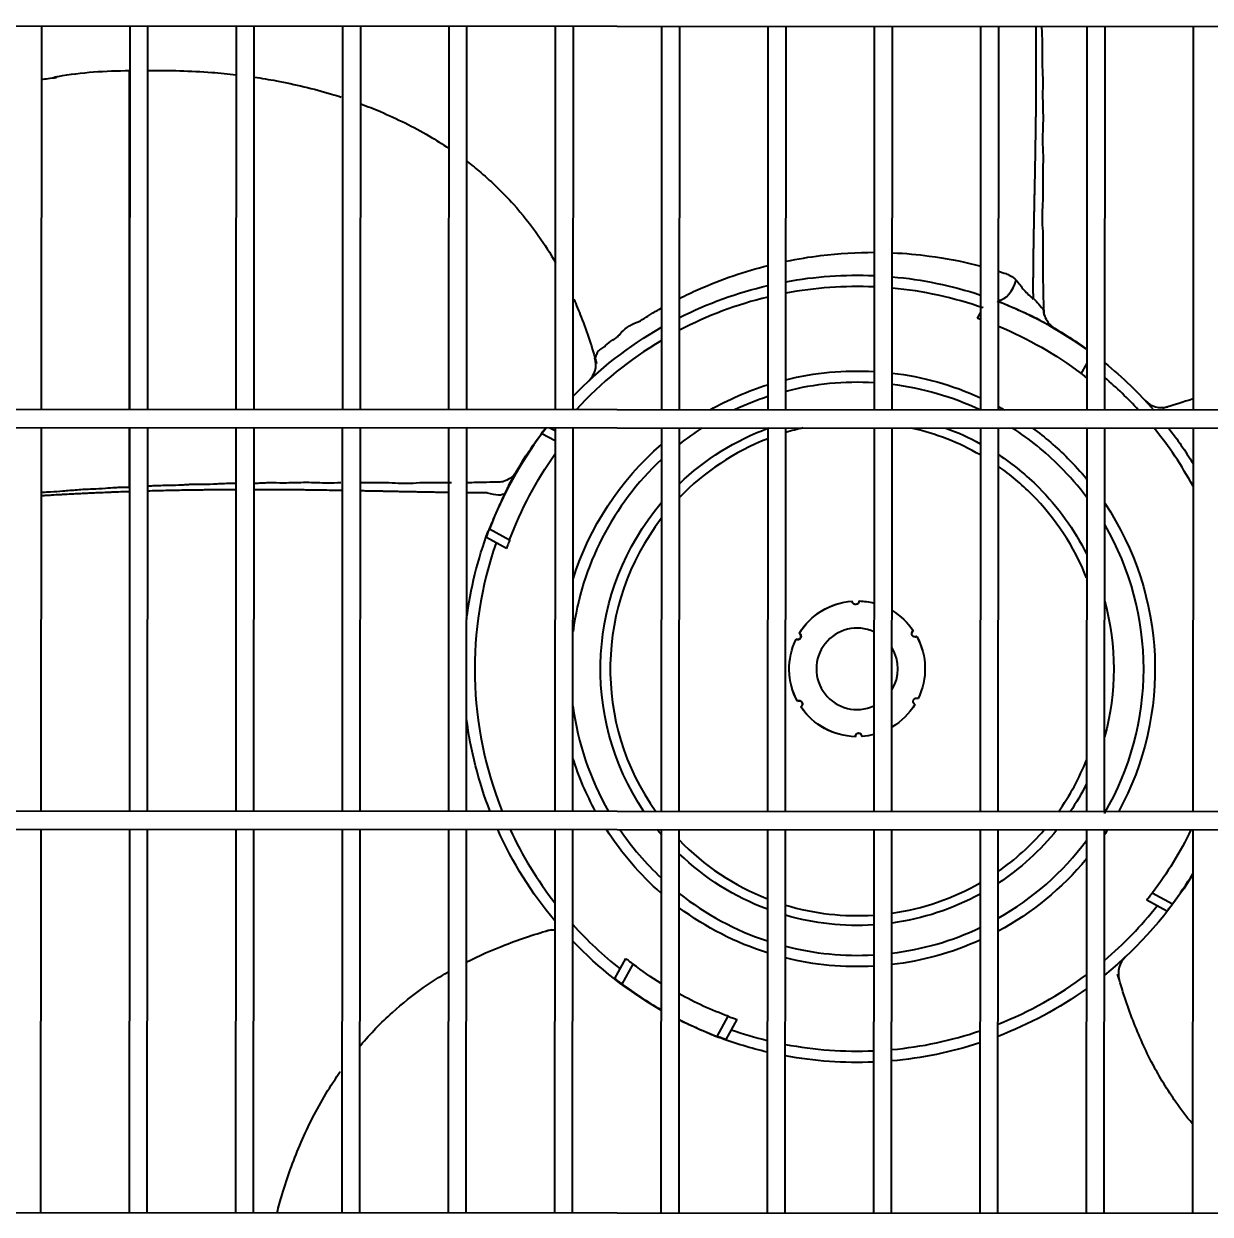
# Model space of a CAD drawing. Extents: x 58467 to 79089, y -33726 to -17391.
# Drawn here: x 72349.58 to 72375.8, y -20555.73 to -20529.42 of the extents above; entities that cross this region are included whole.
import ezdxf

# ---------------------------------------------------------------- set-up
doc = ezdxf.new("R2010")
doc.units = 0
doc.header["$LTSCALE"] = 100
doc.layers.add('+ENTE-ST-DOSEME USTU KONDDRENAJ', color=110, linetype='DOSEMEUSTUKONDENSDRENAJ_LINE', lineweight=40)
doc.linetypes.add('DOSEMEUSTUKONDENSDRENAJ_LINE', pattern='A,300,-40,["CD",Standard,S=15,R=0,X=-35,Y=-7.5],0', length=340)

# ---------------------------------------------------------------- blocks, each defined once
blk = doc.blocks.new('4. KAT')
at = {"color": 3}
for p, q in [((54065.973, -33230.5, -3.339), (54184.335, -33230.572, -3.339)), ((54137.78, -33239.023, -3.339), (54137.785, -33230.544, -3.339)), ((54139.734, -33230.546, -3.339), (54139.729, -33239.024, -3.339)), ((54140.129, -33239.024, -3.339), (54140.134, -33230.546, -3.339)), ((54142.084, -33230.547, -3.339), (54142.079, -33239.026, -3.339)), ((54142.479, -33239.026, -3.339), (54142.484, -33230.547, -3.339)), ((54144.434, -33230.548, -3.339), (54144.429, -33239.027, -3.339)), ((54144.828, -33239.027, -3.339), (54144.834, -33230.549, -3.339)), ((54146.783, -33230.55, -3.339), (54146.778, -33239.028, -3.339)), ((54147.178, -33239.029, -3.339), (54147.183, -33230.55, -3.339)), ((54149.134, -33230.551, -3.339), (54149.129, -33239.03, -3.339)), ((54149.529, -33239.03, -3.339), (54149.534, -33230.552, -3.339)), ((54151.484, -33230.553, -3.339), (54151.478, -33239.031, -3.339)), ((54151.878, -33239.032, -3.339), (54151.884, -33230.553, -3.339)), ((54153.833, -33230.554, -3.339), (54153.828, -33239.033, -3.339)), ((54154.228, -33239.033, -3.339), (54154.233, -33230.554, -3.339)), ((54156.183, -33230.556, -3.339), (54156.178, -33239.034, -3.339)), ((54156.578, -33239.034, -3.339), (54156.583, -33230.556, -3.339)), ((54158.532, -33230.557, -3.339), (54158.527, -33239.036, -3.339)), ((54158.927, -33239.036, -3.339), (54158.932, -33230.557, -3.339)), ((54160.882, -33230.558, -3.339), (54160.877, -33239.037, -3.339)), ((54161.277, -33239.037, -3.339), (54161.282, -33230.559, -3.339)), ((54163.232, -33230.56, -3.339), (54163.227, -33239.038, -3.339)), ((54139.725, -33239.024, -3.339), (54139.729, -33231.546, -3.339)), ((54158.463, -33237.009, -3.339), (54158.529, -33236.89, -3.339)), ((54160.757, -33238.233, -3.339), (54160.878, -33238.013, -3.339)), ((54149.873, -33238.393, -3.339), (54149.892, -33238.375, -3.339)), ((54184.33, -33239.051, -3.339), (54065.967, -33238.979, -3.339)), ((54162.167, -33238.825, -3.339), (54162.185, -33238.844, -3.339)), ((54065.967, -33239.379, -3.339), (54184.33, -33239.451, -3.339)), ((54137.774, -33247.901, -3.339), (54137.779, -33239.423, -3.339)), ((54139.724, -33240.744, -3.339), (54139.725, -33239.423, -3.339)), ((54139.729, -33239.424, -3.339), (54139.724, -33247.902, -3.339)), ((54140.124, -33247.902, -3.339), (54140.129, -33239.424, -3.339)), ((54142.079, -33239.426, -3.339), (54142.073, -33247.903, -3.339)), ((54142.473, -33247.903, -3.339), (54142.479, -33239.426, -3.339)), ((54144.428, -33239.427, -3.339), (54144.423, -33247.905, -3.339)), ((54144.823, -33247.905, -3.339), (54144.828, -33239.427, -3.339)), ((54146.778, -33239.428, -3.339), (54146.773, -33247.906, -3.339)), ((54147.173, -33247.906, -3.339), (54147.178, -33239.429, -3.339)), ((54149.128, -33239.72, -3.339), (54148.838, -33239.56, -3.339)), ((54149.015, -33239.429, -3.339), (54149.129, -33239.492, -3.339)), ((54149.129, -33239.43, -3.339), (54149.123, -33247.908, -3.339)), ((54149.523, -33247.908, -3.339), (54149.528, -33239.43, -3.339)), ((54151.478, -33239.431, -3.339), (54151.473, -33247.909, -3.339)), ((54151.873, -33247.909, -3.339), (54151.878, -33239.432, -3.339)), ((54153.828, -33239.433, -3.339), (54153.823, -33247.91, -3.339)), ((54154.223, -33247.911, -3.339), (54154.228, -33239.433, -3.339)), ((54156.177, -33239.434, -3.339), (54156.172, -33247.912, -3.339)), ((54156.572, -33247.912, -3.339), (54156.577, -33239.434, -3.339)), ((54158.527, -33239.436, -3.339), (54158.522, -33247.913, -3.339)), ((54158.922, -33247.913, -3.339), (54158.927, -33239.436, -3.339)), ((54160.877, -33239.437, -3.339), (54160.872, -33247.915, -3.339)), ((54161.271, -33247.915, -3.339), (54161.277, -33239.437, -3.339)), ((54163.226, -33239.438, -3.339), (54163.221, -33247.916, -3.339)), ((54147.681, -33241.663, -3.339), (54148.125, -33241.906, -3.339)), ((54148.057, -33242.097, -3.339), (54147.611, -33241.853, -3.339)), ((54184.325, -33247.929, -3.339), (54065.962, -33247.857, -3.339)), ((54065.962, -33248.257, -3.339), (54184.325, -33248.329, -3.339)), ((54137.769, -33256.779, -3.339), (54137.774, -33248.301, -3.339)), ((54139.724, -33248.302, -3.339), (54139.718, -33256.78, -3.339)), ((54140.118, -33256.781, -3.339), (54140.124, -33248.302, -3.339)), ((54142.073, -33248.303, -3.339), (54142.068, -33256.782, -3.339)), ((54142.468, -33256.782, -3.339), (54142.473, -33248.303, -3.339)), ((54144.423, -33248.305, -3.339), (54144.418, -33256.783, -3.339)), ((54144.818, -33256.783, -3.339), (54144.823, -33248.305, -3.339)), ((54146.773, -33248.306, -3.339), (54146.767, -33256.785, -3.339)), ((54147.167, -33256.785, -3.339), (54147.172, -33248.306, -3.339)), ((54149.123, -33248.308, -3.339), (54149.118, -33256.786, -3.339)), ((54149.518, -33256.786, -3.339), (54149.523, -33248.308, -3.339)), ((54151.473, -33248.309, -3.339), (54151.468, -33256.788, -3.339)), ((54151.868, -33256.788, -3.339), (54151.873, -33248.309, -3.339)), ((54153.822, -33248.31, -3.339), (54153.817, -33256.789, -3.339)), ((54154.217, -33256.789, -3.339), (54154.222, -33248.311, -3.339)), ((54156.172, -33248.312, -3.339), (54156.167, -33256.79, -3.339)), ((54156.567, -33256.791, -3.339), (54156.572, -33248.312, -3.339)), ((54158.522, -33248.313, -3.339), (54158.517, -33256.792, -3.339)), ((54158.916, -33256.792, -3.339), (54158.922, -33248.313, -3.339)), ((54160.871, -33248.315, -3.339), (54160.866, -33256.793, -3.339)), ((54161.266, -33256.793, -3.339), (54161.271, -33248.315, -3.339)), ((54163.221, -33248.316, -3.339), (54163.216, -33256.795, -3.339)), ((54162.327, -33249.709, -3.339), (54162.77, -33249.953, -3.339)), ((54162.648, -33250.113, -3.339), (54162.203, -33249.869, -3.339)), ((54150.447, -33251.6, -3.339), (54150.691, -33251.155, -3.339)), ((54161.735, -33251.119, -3.339), (54161.716, -33251.137, -3.339)), ((54150.851, -33251.28, -3.339), (54150.608, -33251.723, -3.339)), ((54152.711, -33252.878, -3.339), (54152.954, -33252.435, -3.339)), ((54153.145, -33252.503, -3.339), (54152.9, -33252.948, -3.339)), ((54184.319, -33256.808, -3.339), (54065.957, -33256.736, -3.339))]:
    blk.add_line(p, q, dxfattribs=at)
at = {"color": 3, "extrusion": (0, 0, -1)}
for centre, radius, start, end in [((-54155.804, -33244.756, 3.339), 8.699, 79.573, 92.4741), ((-54155.804, -33244.756, 3.339), 8.699, 95.1136, 108.2553), ((-54155.804, -33244.756, 3.339), 8.699, 63.184, 76.8818), ((-54155.804, -33244.756, 3.339), 8.699, 43.8323, 60.1902), ((-54155.804, -33244.756, 3.339), 8.191, 112.4245, 127.2082), ((-54155.804, -33244.756, 3.339), 8.699, 117.7046, 125.6824), ((-54155.804, -33244.756, 3.339), 8.699, 128.9956, 138.8965), ((-54155.804, -33244.756, 3.339), 6.582, 76.1411, 93.2524), ((-54155.804, -33244.756, 3.339), 6.582, 96.7455, 114.4361), ((-54155.804, -33244.756, 3.339), 6.582, 60.4193, 72.5243), ((-54155.804, -33244.756, 3.339), 6.582, 118.3174, 119.6336), ((-54155.804, -33244.756, 3.339), 8.699, 27.7046, 37.7632), ((-54155.804, -33244.756, 3.339), 5.671, 46.1767, 69.8355), ((-54155.804, -33244.756, 3.339), 5.671, 110.2174, 118.683), ((-54155.804, -33244.756, 3.339), 6.582, 126.0574, 135.0349), ((-54155.804, -33244.756, 3.339), 8.699, 142.3068, 148.5646), ((-54155.804, -33244.756, 3.339), 6.582, 17.4949, 48.9049), ((-54155.804, -33244.756, 3.339), 8.191, 20.3616, 35.4077), ((-54155.804, -33244.756, 3.339), 5.671, 123.4024, 135.0349), ((-54155.804, -33244.756, 3.339), 6.582, 135.0349, 140.3955), ((-54155.804, -33244.756, 3.339), 5.671, 135.0349, 153.3949), ((-54155.804, -33244.756, 3.339), 5.671, 326.223, 40.2705), ((-54155.804, -33244.756, 3.339), 6.582, 146.223, 208.683), ((-54155.803, -33244.756, 3.339), 8.699, 7.3237, 20.4706), ((-54155.804, -33244.756, 3.339), 1.5, 31.5485, 85.82), ((-54155.804, -33244.756, 3.339), 1.5, 31.65, 85.9198), ((-54155.772, -33243.257, 3.339), 0.075, 180.2174, 357.3523), ((-54155.804, -33244.756, 3.339), 1.5, 91.5498, 104.3278), ((-54155.804, -33244.756, 3.339), 1.5, 91.65, 104.3279), ((-54155.804, -33244.756, 3.339), 5.671, 164.6955, 195.363), ((-54155.804, -33244.756, 3.339), 1.5, 120.9344, 145.9198), ((-54155.804, -33244.756, 3.339), 1.5, 120.9345, 145.82), ((-54154.49, -33244.034, 3.339), 0.075, 120.2174, 297.3523), ((-54157.087, -33243.979, 3.339), 0.075, 240.2174, 57.3523), ((-54155.804, -33244.756, 3.339), 1.5, 151.5498, 205.82), ((-54155.804, -33244.756, 3.339), 1.5, 151.65, 205.9198), ((-54155.804, -33244.756, 3.339), 1.5, 331.65, 25.9198), ((-54155.804, -33244.756, 3.339), 1.5, 331.5498, 25.8212), ((-54154.521, -33245.534, 3.339), 0.075, 60.2174, 237.3523), ((-54155.804, -33244.756, 3.339), 1.5, 271.65, 325.9198), ((-54155.804, -33244.756, 3.339), 1.5, 271.5498, 325.82), ((-54155.804, -33244.756, 3.339), 1.5, 211.5498, 239.1343), ((-54155.804, -33244.756, 3.339), 1.5, 211.65, 239.1342), ((-54157.118, -33245.478, 3.339), 0.075, 300.2174, 117.3523), ((-54155.803, -33244.756, 3.339), 8.699, 338.763, 352.7453), ((-54155.836, -33246.256, 3.339), 0.075, 0.2174, 177.3523), ((-54155.804, -33244.756, 3.339), 1.5, 255.7416, 265.9198), ((-54155.804, -33244.756, 3.339), 1.5, 255.7419, 265.82), ((-54155.804, -33244.756, 3.339), 6.582, 331.3811, 342.5636), ((-54155.804, -33244.756, 3.339), 5.671, 206.6636, 213.8411), ((-54155.805, -33244.752, 3.339), 8.702, 320.1724, 335.8854), ((-54155.804, -33244.756, 3.339), 6.582, 311.1536, 327.3368), ((-54155.804, -33244.756, 3.339), 5.671, 319.788, 321.2055), ((-54155.804, -33244.756, 3.339), 5.671, 218.8586, 236.6561), ((-54155.804, -33244.756, 3.339), 6.582, 212.7274, 213.8355), ((-54155.804, -33244.756, 3.339), 8.191, 205.7646, 217.2082), ((-54155.804, -33244.756, 3.339), 5.671, 290.4592, 313.8817), ((-54155.804, -33244.756, 3.339), 6.582, 219.663, 241.7411), ((-54155.804, -33244.756, 3.339), 8.699, 211.5066, 231.0756), ((-54155.804, -33244.756, 3.339), 5.671, 241.3755, 262.2274), ((-54155.804, -33244.756, 3.339), 6.582, 287.5343, 306.6818), ((-54155.804, -33244.756, 3.339), 5.671, 266.2886, 286.2011), ((-54155.804, -33244.756, 3.339), 8.699, 299.8811, 316.239), ((-54155.804, -33244.756, 3.339), 6.582, 245.6224, 263.313), ((-54155.804, -33244.756, 3.339), 6.582, 266.8061, 283.9174), ((-54155.804, -33244.756, 3.339), 8.191, 301.941, 307.2082), ((-54155.804, -33244.756, 3.339), 8.191, 290.3616, 298.7012), ((-54155.804, -33244.756, 3.339), 8.699, 234.3889, 249.0177), ((-54155.804, -33244.756, 3.339), 8.699, 283.1872, 290.4706), ((-54155.804, -33244.756, 3.339), 8.699, 251.8137, 264.9541), ((-54155.804, -33244.756, 3.339), 8.699, 267.5948, 280.496)]:
    blk.add_arc(centre, radius, start, end, dxfattribs=at)
at = {"color": 3}
for centre, radius, start, end in [((54155.804, -33244.756, -3.339), 8.449, 87.4539, 100.7405), ((54155.804, -33244.756, -3.339), 8.449, 70.7519, 84.7355), ((54155.804, -33244.756, -3.339), 8.449, 103.5155, 117.6786), ((54155.804, -33244.756, -3.339), 8.691, 54.2818, 69.1503), ((54155.804, -33244.756, -3.339), 8.449, 120.7872, 137.3274), ((54155.804, -33244.756, -3.339), 6.332, 86.6126, 104.4045), ((54155.804, -33244.756, -3.339), 6.332, 64.6189, 82.9789), ((54155.804, -33244.756, -3.339), 8.449, 42.602, 49.6204), ((54155.804, -33244.756, -3.339), 6.332, 108.1789, 115.3058), ((54155.805, -33244.761, -3.339), 8.694, 143.2606, 159.1277), ((54155.804, -33244.756, -3.339), 6.332, 122.7589, 128.3164), ((54155.804, -33244.756, -3.339), 5.455, 102.5933, 106.7951), ((54155.804, -33244.756, -3.339), 5.455, 60.0514, 77.3314), ((54155.804, -33244.756, -3.339), 6.332, 44.9651, 57.1657), ((54155.804, -33244.756, -3.339), 8.449, 28.5452, 39.0158), ((54155.804, -33244.756, -3.339), 5.455, 111.2389, 136.0395), ((54155.804, -33244.756, -3.339), 6.332, 133.092, 172.5064), ((54155.804, -33244.756, -3.339), 5.455, 44.9651, 55.0789), ((54155.804, -33244.756, -3.339), 6.332, 36.7751, 44.9651), ((54155.804, -33244.756, -3.339), 5.455, 21.627, 44.9651), ((54155.804, -33244.756, -3.339), 5.455, 142.4857, 215.3182), ((54155.804, -33244.756, -3.339), 6.332, 329.7082, 30.222), ((54155.803, -33244.755, -3.339), 8.449, 160.7616, 201.9077), ((54155.804, -33244.756, -3.339), 0.9, 65.6651, 294.2651), ((54155.804, -33244.756, -3.339), 0.9, 328.8251, 31.1051), ((54155.804, -33244.756, -3.339), 6.332, 187.4239, 209.862), ((54155.804, -33244.756, -3.339), 5.455, 324.6176, 338.3032), ((54155.804, -33244.756, -3.339), 8.449, 204.8537, 217.7324), ((54155.804, -33244.756, -3.339), 6.332, 214.1314, 226.8382), ((54155.804, -33244.756, -3.339), 5.455, 304.8513, 319.2851), ((54155.804, -33244.756, -3.339), 5.455, 223.8907, 248.6913), ((54155.804, -33244.756, -3.339), 6.332, 299.4851, 323.1551), ((54155.804, -33244.756, -3.339), 8.691, 323.28, 328.5769), ((54155.804, -33244.756, -3.339), 5.455, 278.0876, 299.8789), ((54155.804, -33244.756, -3.339), 6.332, 231.6139, 251.7514), ((54155.804, -33244.756, -3.339), 5.455, 253.1351, 273.8576), ((54155.804, -33244.756, -3.339), 8.449, 310.3079, 321.6783), ((54155.804, -33244.756, -3.339), 8.449, 221.9636, 231.6783), ((54155.804, -33244.756, -3.339), 6.332, 276.9514, 295.407), ((54155.804, -33244.756, -3.339), 6.332, 255.5257, 273.3176), ((54155.804, -33244.756, -3.339), 8.449, 291.6355, 306.837), ((54155.804, -33244.756, -3.339), 8.691, 233.28, 240.0908), ((54155.804, -33244.756, -3.339), 8.691, 243.0876, 249.1503), ((54155.804, -33244.756, -3.339), 8.449, 250.7519, 256.416), ((54155.804, -33244.756, -3.339), 8.449, 275.196, 288.7441), ((54155.804, -33244.756, -3.339), 8.449, 259.191, 272.4775)]:
    blk.add_arc(centre, radius, start, end, dxfattribs=at)
at = {"color": 3, "extrusion": (6.04762e-06, 5.63815e-06, 1)}
blk.add_arc((54149.531, -33238.029, -3.197), 0.5, 313.0528, 16.4385, dxfattribs=at)
at = {"color": 3, "extrusion": (5.24685e-06, -5.62791e-06, 1)}
blk.add_arc((54162.531, -33238.483, -2.866), 0.5, 223.0528, 286.4376, dxfattribs=at)
at = {"color": 3, "extrusion": (-5.02823e-06, 5.39341e-06, 1)}
blk.add_arc((54149.076, -33251.03, -3.792), 0.5, 84.8094, 106.4328, dxfattribs=at)
at = {"color": 3, "extrusion": (-5.90122e-06, -5.50166e-06, 1)}
blk.add_arc((54162.077, -33251.484, -3.477), 0.5, 133.0528, 196.4386, dxfattribs=at)
at = {"color": 3}
blk.add_ellipse((54159.021, -33236.139, -3.339), major_axis=(-0.175, -0.468), ratio=0.588101, start_param=0.279088, end_param=1.726902, dxfattribs=at)
for points, knots in [([(54159.698, -33236.571, -3.339), (54159.698, -33236.555, -3.339), (54159.698, -33236.513, -3.339), (54159.697, -33236.429, -3.339), (54159.697, -33236.337, -3.339), (54159.697, -33236.243, -3.339), (54159.697, -33236.16, -3.339), (54159.698, -33236.078, -3.339), (54159.699, -33235.982, -3.339), (54159.699, -33235.882, -3.339), (54159.701, -33235.771, -3.339), (54159.702, -33235.672, -3.339), (54159.703, -33235.565, -3.339), (54159.705, -33235.466, -3.339), (54159.706, -33235.365, -3.339), (54159.708, -33235.249, -3.339), (54159.71, -33235.147, -3.339), (54159.712, -33235.031, -3.339), (54159.714, -33234.913, -3.339), (54159.716, -33234.793, -3.339), (54159.719, -33234.688, -3.339), (54159.721, -33234.581, -3.339), (54159.724, -33234.457, -3.339), (54159.726, -33234.33, -3.339), (54159.729, -33234.205, -3.339), (54159.731, -33234.079, -3.339), (54159.734, -33233.954, -3.339), (54159.736, -33233.829, -3.339), (54159.738, -33233.705, -3.339), (54159.741, -33233.579, -3.339), (54159.743, -33233.454, -3.339), (54159.745, -33233.329, -3.339), (54159.747, -33233.202, -3.339), (54159.749, -33233.059, -3.339), (54159.752, -33232.93, -3.339), (54159.754, -33232.782, -3.339), (54159.755, -33232.649, -3.339), (54159.757, -33232.517, -3.339), (54159.758, -33232.369, -3.339), (54159.759, -33232.239, -3.339), (54159.761, -33232.093, -3.339), (54159.762, -33231.964, -3.339), (54159.762, -33231.818, -3.339), (54159.763, -33231.672, -3.339), (54159.763, -33231.525, -3.339), (54159.763, -33231.377, -3.339), (54159.763, -33231.244, -3.339), (54159.763, -33231.092, -3.339), (54159.763, -33230.957, -3.339), (54159.762, -33230.789, -3.339), (54159.761, -33230.667, -3.339), (54159.76, -33230.579, -3.339), (54159.76, -33230.557, -3.339)], [0, 0, 0, 0, 0.009657, 0.02509, 0.048239, 0.063672, 0.079104, 0.094537, 0.109969, 0.133118, 0.148551, 0.1717, 0.187132, 0.202565, 0.225714, 0.241146, 0.264295, 0.279728, 0.302877, 0.326025, 0.341458, 0.356891, 0.380039, 0.403188, 0.418621, 0.44177, 0.464919, 0.480351, 0.5035, 0.526649, 0.542082, 0.56523, 0.588379, 0.603812, 0.634677, 0.65011, 0.673259, 0.696407, 0.71184, 0.742705, 0.758138, 0.781287, 0.804435, 0.827584, 0.850733, 0.873882, 0.897031, 0.912464, 0.943329, 0.958761, 0.989626, 1, 1, 1, 1]), ([(54159.935, -33236.937, -3.339), (54159.929, -33236.742, -3.339), (54159.918, -33236.346, -3.339), (54159.915, -33235.924, -3.339), (54159.913, -33235.638, -3.339), (54159.915, -33235.515, -3.339), (54159.913, -33235.384, -3.339), (54159.916, -33235.276, -3.339), (54159.915, -33235.174, -3.339), (54159.908, -33235.012, -3.339), (54159.891, -33234.829, -3.339), (54159.908, -33234.548, -3.339), (54159.923, -33234.163, -3.339), (54159.912, -33233.853, -3.339), (54159.918, -33233.607, -3.339), (54159.921, -33233.481, -3.339), (54159.919, -33233.299, -3.339), (54159.902, -33233.103, -3.339), (54159.915, -33232.821, -3.339), (54159.923, -33232.494, -3.339), (54159.908, -33232.176, -3.339), (54159.911, -33231.935, -3.339), (54159.913, -33231.773, -3.339), (54159.913, -33231.689, -3.339), (54159.904, -33231.536, -3.339), (54159.896, -33231.358, -3.339), (54159.9, -33231.141, -3.339), (54159.901, -33230.889, -3.339), (54159.892, -33230.696, -3.339), (54159.886, -33230.573, -3.339), (54159.885, -33230.556, -3.339)], [0, 0, 0, 0, 0.086927, 0.17607, 0.186813, 0.212809, 0.232759, 0.251976, 0.264118, 0.276953, 0.324589, 0.364075, 0.406459, 0.489914, 0.52257, 0.535292, 0.546877, 0.601972, 0.636018, 0.672402, 0.744707, 0.800023, 0.809861, 0.818716, 0.836443, 0.879261, 0.904512, 0.931969, 0.990672, 1, 1, 1, 1]), ([(54137.781, -33231.729, -3.339), (54137.83, -33231.722, -3.339), (54137.941, -33231.707, -3.339), (54138.051, -33231.693, -3.339), (54138.111, -33231.685, -3.339)], [0, 0, 0, 0, 0.449176, 1, 1, 1, 1]), ([(54138.059, -33231.679, -3.339), (54138.089, -33231.673, -3.339), (54138.636, -33231.568, -3.339), (54139.197, -33231.541, -3.339), (54139.728, -33231.533, -3.339)], [0, 0, 0, 0, 0.054083, 1, 1, 1, 1]), ([(54140.134, -33231.53, -3.339), (54140.605, -33231.529, -3.339), (54141.255, -33231.542, -3.339), (54141.905, -33231.604, -3.339), (54142.085, -33231.626, -3.339)], [0, 0, 0, 0, 0.723565, 1, 1, 1, 1]), ([(54142.485, -33231.679, -3.339), (54142.648, -33231.703, -3.339), (54143.221, -33231.799, -3.339), (54143.861, -33231.951, -3.339), (54144.332, -33232.097, -3.339), (54144.404, -33232.12, -3.339)], [0, 0, 0, 0, 0.251534, 0.886152, 1, 1, 1, 1]), ([(54144.837, -33232.27, -3.339), (54144.983, -33232.324, -3.339), (54145.498, -33232.528, -3.339), (54146.152, -33232.853, -3.339), (54146.639, -33233.159, -3.339), (54146.783, -33233.256, -3.339)], [0, 0, 0, 0, 0.214057, 0.763166, 1, 1, 1, 1]), ([(54147.187, -33233.546, -3.339), (54147.289, -33233.624, -3.339), (54147.649, -33233.914, -3.339), (54148.195, -33234.441, -3.339), (54148.737, -33235.122, -3.339), (54149.023, -33235.574, -3.339), (54149.141, -33235.781, -3.339)], [0, 0, 0, 0, 0.130207, 0.467681, 0.763107, 1, 1, 1, 1]), ([(54154.237, -33235.748, -3.339), (54154.494, -33235.694, -3.339), (54154.748, -33235.653, -3.339), (54155.407, -33235.571, -3.339), (54155.804, -33235.549, -3.339), (54156.187, -33235.551, -3.339)], [0, 0, 0, 0, 0.378219, 0.378219, 1, 1, 1, 1]), ([(54156.595, -33235.561, -3.339), (54156.872, -33235.574, -3.339), (54157.141, -33235.599, -3.339), (54157.76, -33235.68, -3.339), (54158.101, -33235.745, -3.339), (54158.457, -33235.835, -3.339), (54158.496, -33235.845, -3.339), (54158.534, -33235.855, -3.339)], [0, 0, 0, 0, 0.387206, 0.387206, 0.93276, 0.93276, 1, 1, 1, 1]), ([(54151.88, -33236.568, -3.339), (54152.018, -33236.499, -3.339), (54152.156, -33236.434, -3.339), (54152.811, -33236.144, -3.339), (54153.328, -33235.968, -3.339), (54153.836, -33235.84, -3.339)], [0, 0, 0, 0, 0.21097, 0.21097, 1, 1, 1, 1]), ([(54158.93, -33235.971, -3.339), (54158.984, -33235.988, -3.339), (54159.038, -33236.007, -3.339), (54159.124, -33236.032, -3.339), (54159.155, -33236.045, -3.339), (54159.23, -33236.089, -3.339), (54159.275, -33236.12, -3.339), (54159.32, -33236.167, -3.339)], [0, 0, 0, 0, 0.427919, 0.427919, 0.71396, 0.71396, 1, 1, 1, 1]), ([(54159.32, -33236.167, -3.339), (54159.378, -33236.229, -3.339), (54159.429, -33236.313, -3.339), (54159.554, -33236.458, -3.339), (54159.63, -33236.519, -3.339), (54159.695, -33236.584, -3.339)], [0, 0, 0, 0, 0.5, 0.5, 1, 1, 1, 1]), ([(54149.543, -33236.586, -3.339), (54149.6, -33236.717, -3.339), (54149.791, -33237.182, -3.339), (54149.95, -33237.66, -3.339), (54150.047, -33238.01, -3.339)], [0, 0, 0, 0, 0.284303, 1, 1, 1, 1]), ([(54159.694, -33236.978, -3.339), (54159.674, -33236.968, -3.339), (54159.653, -33236.959, -3.339), (54159.537, -33236.904, -3.339), (54159.44, -33236.861, -3.339), (54159.256, -33236.779, -3.339), (54159.17, -33236.741, -3.339), (54159.032, -33236.682, -3.339), (54158.98, -33236.66, -3.339), (54158.929, -33236.639, -3.339)], [0, 0, 0, 0, 0.08108, 0.08108, 0.461663, 0.461663, 0.79753, 0.79753, 1, 1, 1, 1]), ([(54159.698, -33236.571, -3.339), (54159.698, -33236.571, -3.339), (54159.698, -33236.571, -3.339), (54159.729, -33236.6, -3.339), (54159.758, -33236.63, -3.339), (54159.785, -33236.66, -3.339)], [0, 0, 0, 0, 0.000046, 0.000046, 1, 1, 1, 1]), ([(54159.785, -33236.66, -3.339), (54159.832, -33236.712, -3.339), (54159.876, -33236.763, -3.339), (54159.919, -33236.819, -3.339), (54159.929, -33236.829, -3.339), (54159.931, -33236.826, -3.339)], [0, 0, 0, 0, 0.677972, 0.677972, 1, 1, 1, 1]), ([(54150.017, -33237.894, -3.339), (54150.019, -33237.893, -3.339), (54150.022, -33237.89, -3.339), (54150.03, -33237.87, -3.339), (54150.035, -33237.853, -3.339), (54150.049, -33237.803, -3.339), (54150.062, -33237.768, -3.339), (54150.105, -33237.708, -3.339), (54150.137, -33237.694, -3.339), (54150.194, -33237.657, -3.339), (54150.22, -33237.635, -3.339), (54150.296, -33237.567, -3.339), (54150.351, -33237.526, -3.339), (54150.434, -33237.469, -3.339), (54150.463, -33237.452, -3.339), (54150.516, -33237.413, -3.339), (54150.539, -33237.386, -3.339), (54150.61, -33237.301, -3.339), (54150.665, -33237.248, -3.339), (54150.788, -33237.162, -3.339), (54150.856, -33237.13, -3.339), (54150.987, -33237.078, -3.339), (54151.044, -33237.048, -3.339), (54151.154, -33236.979, -3.339), (54151.209, -33236.94, -3.339), (54151.336, -33236.863, -3.339), (54151.406, -33236.822, -3.339), (54151.477, -33236.783, -3.339)], [0, 0, 0, 0, 0.020274, 0.020274, 0.047518, 0.047518, 0.102008, 0.102008, 0.156498, 0.156498, 0.210988, 0.210988, 0.319967, 0.319967, 0.374457, 0.374457, 0.428947, 0.428947, 0.537926, 0.537926, 0.646906, 0.646906, 0.755886, 0.755886, 0.864865, 0.864865, 1, 1, 1, 1]), ([(54160.178, -33237.237, -3.339), (54160.178, -33237.238, -3.339), (54160.178, -33237.237, -3.339), (54160.178, -33237.238, -3.339), (54160.175, -33237.236, -3.339), (54160.172, -33237.234, -3.339), (54160.132, -33237.21, -3.339), (54160.059, -33237.15, -3.339), (54159.98, -33237.036, -3.339), (54159.937, -33236.921, -3.339), (54159.936, -33236.847, -3.339), (54159.938, -33236.82, -3.339)], [0, 0, 0, 0, 0.033603, 0.066016, 0.071783, 0.077551, 0.090545, 0.331487, 0.591566, 0.854337, 1, 1, 1, 1]), ([(54158.528, -33237.032, -3.339), (54158.514, -33237.027, -3.339), (54158.501, -33237.022, -3.339), (54158.48, -33237.015, -3.339), (54158.472, -33237.012, -3.339), (54158.465, -33237.01, -3.339), (54158.463, -33237.009, -3.339), (54158.463, -33237.009, -3.339)], [0, 0, 0, 0, 0.355105, 0.355105, 0.755417, 0.755417, 1, 1, 1, 1]), ([(54160.878, -33238.327, -3.339), (54160.868, -33238.319, -3.339), (54160.856, -33238.31, -3.339), (54160.829, -33238.288, -3.339), (54160.812, -33238.275, -3.339), (54160.782, -33238.252, -3.339), (54160.769, -33238.242, -3.339), (54160.757, -33238.233, -3.339)], [0, 0, 0, 0, 0.33514, 0.33514, 0.728378, 0.728378, 1, 1, 1, 1]), ([(54148.838, -33239.56, -3.339), (54148.851, -33239.542, -3.339), (54148.865, -33239.523, -3.339), (54148.891, -33239.489, -3.339), (54148.904, -33239.473, -3.339), (54148.923, -33239.447, -3.339), (54148.931, -33239.437, -3.339), (54148.938, -33239.428, -3.339)], [0, 0, 0, 0, 0.355398, 0.355398, 0.710856, 0.710856, 1, 1, 1, 1]), ([(54147.985, -33240.625, -3.339), (54147.789, -33240.632, -3.339), (54147.52, -33240.639, -3.339), (54147.251, -33240.643, -3.339), (54147.177, -33240.644, -3.339)], [0, 0, 0, 0, 0.728232, 1, 1, 1, 1]), ([(54148.247, -33240.429, -3.339), (54148.223, -33240.466, -3.339), (54148.161, -33240.536, -3.339), (54148.028, -33240.605, -3.339), (54147.92, -33240.639, -3.339), (54147.863, -33240.631, -3.339), (54147.861, -33240.63, -3.339)], [0, 0, 0, 0, 0.282775, 0.623842, 0.989494, 1, 1, 1, 1]), ([(54139.726, -33240.745, -3.339), (54139.699, -33240.746, -3.339), (54139.635, -33240.748, -3.339), (54139.534, -33240.75, -3.339), (54139.377, -33240.753, -3.339), (54139.171, -33240.775, -3.339), (54138.948, -33240.785, -3.339), (54138.733, -33240.793, -3.339), (54138.502, -33240.808, -3.339), (54138.256, -33240.833, -3.339), (54138.043, -33240.848, -3.339), (54137.879, -33240.854, -3.339), (54137.806, -33240.858, -3.339), (54137.779, -33240.859, -3.339)], [0, 0, 0, 0, 0.047503, 0.110853, 0.162385, 0.26559, 0.398055, 0.474574, 0.557765, 0.734792, 0.898208, 0.962554, 1, 1, 1, 1]), ([(54139.73, -33240.84, -3.339), (54139.681, -33240.842, -3.339), (54139.567, -33240.846, -3.339), (54139.42, -33240.852, -3.339), (54139.256, -33240.858, -3.339), (54139.108, -33240.864, -3.339), (54138.942, -33240.871, -3.339), (54138.791, -33240.878, -3.339), (54138.64, -33240.885, -3.339), (54138.475, -33240.894, -3.339), (54138.329, -33240.901, -3.339), (54138.167, -33240.91, -3.339), (54138.022, -33240.919, -3.339), (54137.881, -33240.927, -3.339), (54137.806, -33240.931, -3.339), (54137.779, -33240.933, -3.339)], [0, 0, 0, 0, 0.075374, 0.176188, 0.226595, 0.327409, 0.403019, 0.47863, 0.55424, 0.629851, 0.730665, 0.781072, 0.881886, 0.957497, 1, 1, 1, 1]), ([(54142.077, -33240.797, -3.339), (54142.041, -33240.798, -3.339), (54141.972, -33240.798, -3.339), (54141.835, -33240.799, -3.339), (54141.703, -33240.8, -3.339), (54141.538, -33240.801, -3.339), (54141.407, -33240.803, -3.339), (54141.243, -33240.805, -3.339), (54141.111, -33240.807, -3.339), (54140.947, -33240.809, -3.339), (54140.814, -33240.812, -3.339), (54140.648, -33240.815, -3.339), (54140.512, -33240.818, -3.339), (54140.343, -33240.822, -3.339), (54140.223, -33240.825, -3.339), (54140.139, -33240.828, -3.339), (54140.12, -33240.828, -3.339)], [0, 0, 0, 0, 0.054128, 0.105118, 0.207098, 0.258088, 0.360068, 0.411058, 0.513038, 0.564028, 0.666008, 0.716998, 0.818978, 0.869968, 0.971948, 1, 1, 1, 1]), ([(54142.077, -33240.66, -3.339), (54142.054, -33240.66, -3.339), (54141.901, -33240.661, -3.339), (54141.649, -33240.673, -3.339), (54141.42, -33240.683, -3.339), (54141.239, -33240.682, -3.339), (54141.115, -33240.682, -3.339), (54140.995, -33240.687, -3.339), (54140.828, -33240.701, -3.339), (54140.635, -33240.706, -3.339), (54140.414, -33240.707, -3.339), (54140.255, -33240.713, -3.339), (54140.16, -33240.719, -3.339), (54140.121, -33240.722, -3.339)], [0, 0, 0, 0, 0.032499, 0.217887, 0.394885, 0.465501, 0.52211, 0.573462, 0.630237, 0.769056, 0.849466, 0.935544, 1, 1, 1, 1]), ([(54144.393, -33240.642, -3.339), (54144.292, -33240.646, -3.339), (54144.132, -33240.658, -3.339), (54143.868, -33240.645, -3.339), (54143.54, -33240.637, -3.339), (54143.223, -33240.653, -3.339), (54142.981, -33240.649, -3.339), (54142.819, -33240.647, -3.339), (54142.736, -33240.648, -3.339), (54142.622, -33240.654, -3.339), (54142.532, -33240.659, -3.339), (54142.478, -33240.66, -3.339)], [0, 0, 0, 0, 0.153476, 0.264532, 0.383214, 0.619071, 0.799507, 0.831601, 0.860485, 0.918311, 1, 1, 1, 1]), ([(54144.427, -33240.816, -3.339), (54144.41, -33240.816, -3.339), (54144.345, -33240.814, -3.339), (54144.249, -33240.813, -3.339), (54144.106, -33240.811, -3.339), (54143.976, -33240.809, -3.339), (54143.828, -33240.807, -3.339), (54143.696, -33240.805, -3.339), (54143.563, -33240.803, -3.339), (54143.416, -33240.802, -3.339), (54143.285, -33240.801, -3.339), (54143.14, -33240.799, -3.339), (54143.01, -33240.799, -3.339), (54142.864, -33240.798, -3.339), (54142.718, -33240.797, -3.339), (54142.59, -33240.797, -3.339), (54142.509, -33240.797, -3.339), (54142.478, -33240.797, -3.339)], [0, 0, 0, 0, 0.027433, 0.102463, 0.152482, 0.252522, 0.302541, 0.377571, 0.4526, 0.50262, 0.602659, 0.652679, 0.727708, 0.802738, 0.877767, 0.952797, 1, 1, 1, 1]), ([(54146.844, -33240.646, -3.339), (54146.827, -33240.646, -3.339), (54146.786, -33240.646, -3.339), (54146.685, -33240.647, -3.339), (54146.562, -33240.645, -3.339), (54146.431, -33240.647, -3.339), (54146.322, -33240.644, -3.339), (54146.221, -33240.645, -3.339), (54146.059, -33240.652, -3.339), (54145.875, -33240.669, -3.339), (54145.595, -33240.653, -3.339), (54145.219, -33240.637, -3.339), (54144.979, -33240.645, -3.339), (54144.826, -33240.645, -3.339)], [0, 0, 0, 0, 0.023979, 0.057821, 0.139707, 0.202549, 0.263082, 0.301331, 0.341759, 0.491813, 0.616194, 0.749702, 1, 1, 1, 1]), ([(54146.777, -33240.859, -3.339), (54146.753, -33240.859, -3.339), (54146.699, -33240.858, -3.339), (54146.612, -33240.857, -3.339), (54146.512, -33240.856, -3.339), (54146.411, -33240.854, -3.339), (54146.296, -33240.852, -3.339), (54146.194, -33240.851, -3.339), (54146.077, -33240.848, -3.339), (54145.96, -33240.846, -3.339), (54145.84, -33240.844, -3.339), (54145.735, -33240.842, -3.339), (54145.627, -33240.839, -3.339), (54145.504, -33240.837, -3.339), (54145.377, -33240.834, -3.339), (54145.251, -33240.832, -3.339), (54145.125, -33240.829, -3.339), (54145.001, -33240.827, -3.339), (54144.901, -33240.825, -3.339), (54144.849, -33240.824, -3.339), (54144.828, -33240.823, -3.339)], [0, 0, 0, 0, 0.040122, 0.086532, 0.132942, 0.202558, 0.248968, 0.318584, 0.364994, 0.43461, 0.504225, 0.550636, 0.597046, 0.666662, 0.736277, 0.782688, 0.852303, 0.921919, 0.968329, 1, 1, 1, 1]), ([(54147.618, -33240.863, -3.339), (54147.602, -33240.863, -3.339), (54147.56, -33240.863, -3.339), (54147.476, -33240.863, -3.339), (54147.384, -33240.863, -3.339), (54147.29, -33240.863, -3.339), (54147.224, -33240.863, -3.339), (54147.187, -33240.863, -3.339), (54147.177, -33240.863, -3.339)], [0, 0, 0, 0, 0.114118, 0.296477, 0.570016, 0.752375, 0.934735, 1, 1, 1, 1]), ([(54147.631, -33240.865, -3.339), (54147.721, -33240.894, -3.339), (54147.807, -33240.909, -3.339), (54147.947, -33240.91, -3.339), (54148, -33240.894, -3.339), (54148.026, -33240.866, -3.339)], [0, 0, 0, 0, 0.5, 0.5, 1, 1, 1, 1]), ([(54148.026, -33240.866, -3.339), (54148.016, -33240.886, -3.339), (54148.006, -33240.907, -3.339), (54147.952, -33241.023, -3.339), (54147.908, -33241.121, -3.339), (54147.826, -33241.304, -3.339), (54147.788, -33241.39, -3.339), (54147.717, -33241.556, -3.339), (54147.683, -33241.635, -3.339), (54147.654, -33241.714, -3.339)], [0, 0, 0, 0, 0.07319, 0.07319, 0.416738, 0.416738, 0.719921, 0.719921, 1, 1, 1, 1]), ([(54147.611, -33241.853, -3.339), (54147.611, -33241.853, -3.339), (54147.613, -33241.849, -3.339), (54147.617, -33241.835, -3.339), (54147.621, -33241.825, -3.339), (54147.631, -33241.799, -3.339), (54147.636, -33241.783, -3.339), (54147.649, -33241.747, -3.339), (54147.657, -33241.727, -3.339), (54147.67, -33241.692, -3.339), (54147.675, -33241.678, -3.339), (54147.681, -33241.663, -3.339)], [0, 0, 0, 0, 0.211758, 0.211758, 0.423432, 0.423432, 0.636431, 0.636431, 0.852021, 0.852021, 1, 1, 1, 1]), ([(54148.125, -33241.906, -3.339), (54148.117, -33241.928, -3.339), (54148.109, -33241.95, -3.339), (54148.095, -33241.99, -3.339), (54148.088, -33242.01, -3.339), (54148.076, -33242.043, -3.339), (54148.071, -33242.058, -3.339), (54148.063, -33242.08, -3.339), (54148.06, -33242.089, -3.339), (54148.057, -33242.096, -3.339), (54148.057, -33242.097, -3.339), (54148.057, -33242.097, -3.339)], [0, 0, 0, 0, 0.21816, 0.21816, 0.436362, 0.436362, 0.653817, 0.653817, 0.868707, 0.868707, 1, 1, 1, 1]), ([(54154.452, -33244.102, -3.339), (54154.469, -33244.111, -3.339), (54154.513, -33244.116, -3.339), (54154.553, -33244.083, -3.339), (54154.565, -33244.045, -3.339), (54154.562, -33244.015, -3.339), (54154.548, -33243.988, -3.339), (54154.532, -33243.975, -3.339), (54154.524, -33243.971, -3.339)], [0, 0, 0, 0, 0.25, 0.5, 0.625, 0.75, 0.875, 1, 1, 1, 1]), ([(54154.562, -33245.6, -3.339), (54154.578, -33245.59, -3.339), (54154.604, -33245.554, -3.339), (54154.595, -33245.503, -3.339), (54154.568, -33245.474, -3.339), (54154.542, -33245.461, -3.339), (54154.511, -33245.46, -3.339), (54154.492, -33245.467, -3.339), (54154.484, -33245.472, -3.339)], [0, 0, 0, 0, 0.25, 0.5, 0.625, 0.75, 0.875, 1, 1, 1, 1]), ([(54155.913, -33246.254, -3.339), (54155.913, -33246.235, -3.339), (54155.895, -33246.195, -3.339), (54155.846, -33246.177, -3.339), (54155.808, -33246.185, -3.339), (54155.783, -33246.202, -3.339), (54155.767, -33246.228, -3.339), (54155.763, -33246.248, -3.339), (54155.763, -33246.257, -3.339)], [0, 0, 0, 0, 0.25, 0.5, 0.625, 0.75, 0.875, 1, 1, 1, 1]), ([(54162.203, -33249.869, -3.339), (54162.203, -33249.869, -3.339), (54162.205, -33249.866, -3.339), (54162.214, -33249.855, -3.339), (54162.221, -33249.846, -3.339), (54162.238, -33249.824, -3.339), (54162.249, -33249.811, -3.339), (54162.272, -33249.781, -3.339), (54162.285, -33249.764, -3.339), (54162.308, -33249.734, -3.339), (54162.318, -33249.722, -3.339), (54162.327, -33249.709, -3.339)], [0, 0, 0, 0, 0.211356, 0.211356, 0.422617, 0.422617, 0.635365, 0.635365, 0.851032, 0.851032, 1, 1, 1, 1]), ([(54162.77, -33249.953, -3.339), (54162.757, -33249.971, -3.339), (54162.743, -33249.989, -3.339), (54162.717, -33250.024, -3.339), (54162.704, -33250.04, -3.339), (54162.683, -33250.068, -3.339), (54162.673, -33250.08, -3.339), (54162.659, -33250.099, -3.339), (54162.653, -33250.106, -3.339), (54162.649, -33250.112, -3.339), (54162.648, -33250.113, -3.339), (54162.648, -33250.113, -3.339)], [0, 0, 0, 0, 0.217793, 0.217793, 0.435623, 0.435623, 0.652794, 0.652794, 0.867695, 0.867695, 1, 1, 1, 1]), ([(54147.168, -33251.236, -3.339), (54147.447, -33251.094, -3.339), (54148.067, -33250.824, -3.339), (54148.708, -33250.61, -3.339), (54149.058, -33250.514, -3.339)], [0, 0, 0, 0, 0.466455, 1, 1, 1, 1]), ([(54150.691, -33251.155, -3.339), (54150.691, -33251.155, -3.339), (54150.694, -33251.158, -3.339), (54150.706, -33251.167, -3.339), (54150.714, -33251.174, -3.339), (54150.736, -33251.191, -3.339), (54150.749, -33251.201, -3.339), (54150.779, -33251.225, -3.339), (54150.796, -33251.238, -3.339), (54150.826, -33251.261, -3.339), (54150.838, -33251.27, -3.339), (54150.851, -33251.28, -3.339)], [0, 0, 0, 0, 0.211356, 0.211356, 0.422617, 0.422617, 0.635365, 0.635365, 0.851032, 0.851032, 1, 1, 1, 1]), ([(54144.819, -33253.091, -3.339), (54144.824, -33253.085, -3.339), (54145.045, -33252.824, -3.339), (54145.488, -33252.365, -3.339), (54146.149, -33251.839, -3.339), (54146.578, -33251.564, -3.339), (54146.762, -33251.457, -3.339)], [0, 0, 0, 0, 0.009856, 0.405385, 0.751633, 1, 1, 1, 1]), ([(54150.608, -33251.723, -3.339), (54150.589, -33251.709, -3.339), (54150.571, -33251.695, -3.339), (54150.536, -33251.669, -3.339), (54150.52, -33251.657, -3.339), (54150.492, -33251.635, -3.339), (54150.48, -33251.626, -3.339), (54150.461, -33251.611, -3.339), (54150.454, -33251.606, -3.339), (54150.448, -33251.601, -3.339), (54150.447, -33251.6, -3.339), (54150.447, -33251.6, -3.339)], [0, 0, 0, 0, 0.217793, 0.217793, 0.435623, 0.435623, 0.652794, 0.652794, 0.867695, 0.867695, 1, 1, 1, 1]), ([(54163.208, -33254.805, -3.339), (54163.082, -33254.653, -3.339), (54162.763, -33254.236, -3.339), (54162.307, -33253.484, -3.339), (54161.883, -33252.529, -3.339), (54161.658, -33251.853, -3.339), (54161.561, -33251.502, -3.339)], [0, 0, 0, 0, 0.160983, 0.427877, 0.710763, 1, 1, 1, 1]), ([(54152.954, -33252.435, -3.339), (54152.976, -33252.443, -3.339), (54152.997, -33252.451, -3.339), (54153.038, -33252.466, -3.339), (54153.057, -33252.473, -3.339), (54153.091, -33252.485, -3.339), (54153.105, -33252.49, -3.339), (54153.128, -33252.497, -3.339), (54153.136, -33252.5, -3.339), (54153.143, -33252.503, -3.339), (54153.145, -33252.503, -3.339), (54153.145, -33252.503, -3.339)], [0, 0, 0, 0, 0.21816, 0.21816, 0.436362, 0.436362, 0.653817, 0.653817, 0.868707, 0.868707, 1, 1, 1, 1]), ([(54151.914, -33252.535, -3.339), (54151.934, -33252.544, -3.339), (54151.955, -33252.554, -3.339), (54152.071, -33252.608, -3.339), (54152.168, -33252.652, -3.339), (54152.352, -33252.733, -3.339), (54152.438, -33252.772, -3.339), (54152.603, -33252.843, -3.339), (54152.683, -33252.876, -3.339), (54152.762, -33252.906, -3.339)], [0, 0, 0, 0, 0.07319, 0.07319, 0.416738, 0.416738, 0.719921, 0.719921, 1, 1, 1, 1]), ([(54152.901, -33252.948, -3.339), (54152.9, -33252.948, -3.339), (54152.897, -33252.947, -3.339), (54152.883, -33252.942, -3.339), (54152.873, -33252.938, -3.339), (54152.847, -33252.929, -3.339), (54152.83, -33252.923, -3.339), (54152.795, -33252.91, -3.339), (54152.775, -33252.902, -3.339), (54152.74, -33252.889, -3.339), (54152.725, -33252.884, -3.339), (54152.711, -33252.878, -3.339)], [0, 0, 0, 0, 0.211758, 0.211758, 0.423432, 0.423432, 0.636431, 0.636431, 0.852021, 0.852021, 1, 1, 1, 1]), ([(54142.987, -33256.78, -3.339), (54143.022, -33256.643, -3.339), (54143.162, -33256.138, -3.339), (54143.472, -33255.267, -3.339), (54143.913, -33254.381, -3.339), (54144.248, -33253.854, -3.339), (54144.375, -33253.671, -3.339), (54144.386, -33253.656, -3.339)], [0, 0, 0, 0, 0.124316, 0.45964, 0.807719, 0.983963, 1, 1, 1, 1])]:
    blk.add_open_spline(points, degree=3, knots=knots, dxfattribs=at)
for points, degree in [([(54159.695, -33236.584, -3.339), (54159.697, -33236.58, -3.339), (54159.697, -33236.575, -3.339), (54159.697, -33236.571, -3.339)], 3), ([(54159.848, -33237.055, -3.339), (54159.798, -33237.028, -3.339), (54159.746, -33237.003, -3.339), (54159.694, -33236.978, -3.339)], 3), ([(54149.873, -33238.393, -3.339), (54149.868, -33238.398, -3.339), (54149.896, -33238.372, -3.339)], 2), ([(54163.232, -33238.786, -3.339), (54163.008, -33238.864, -3.339), (54162.781, -33238.935, -3.339), (54162.55, -33238.999, -3.339)], 3), ([(54162.167, -33238.825, -3.339), (54162.162, -33238.82, -3.339), (54162.189, -33238.849, -3.339)], 2), ([(54147.631, -33240.865, -3.339), (54147.627, -33240.863, -3.339), (54147.622, -33240.863, -3.339), (54147.618, -33240.863, -3.339)], 3), ([(54148.103, -33240.712, -3.339), (54148.076, -33240.763, -3.339), (54148.051, -33240.814, -3.339), (54148.026, -33240.866, -3.339)], 3), ([(54155.845, -33243.257, -3.339), (54155.844, -33243.287, -3.339), (54155.802, -33243.331, -3.339), (54155.741, -33243.333, -3.339), (54155.696, -33243.291, -3.339), (54155.695, -33243.26, -3.339)], 2), ([(54157.123, -33244.042, -3.339), (54157.096, -33244.057, -3.339), (54157.037, -33244.042, -3.339), (54157.005, -33243.99, -3.339), (54157.019, -33243.93, -3.339), (54157.045, -33243.914, -3.339)], 2), ([(54157.082, -33245.541, -3.339), (54157.056, -33245.526, -3.339), (54157.039, -33245.467, -3.339), (54157.068, -33245.413, -3.339), (54157.127, -33245.396, -3.339), (54157.154, -33245.409, -3.339)], 2), ([(54161.735, -33251.119, -3.339), (54161.74, -33251.115, -3.339), (54161.712, -33251.141, -3.339)], 2), ([(54151.87, -33252.513, -3.339), (54151.884, -33252.52, -3.339), (54151.899, -33252.528, -3.339), (54151.914, -33252.535, -3.339)], 3)]:
    blk.add_open_spline(points, degree=degree, dxfattribs=at)

msp = doc.modelspace()

# ---------------------------------------------------------------- block references
at = {"layer": '+ENTE-ST-DOSEME USTU KONDDRENAJ', "color": 3, "linetype": 'Continuous'}
msp.add_blockref('4. KAT', (18212.194, 12701.082), dxfattribs=at)

doc.saveas('drawing.dxf')
